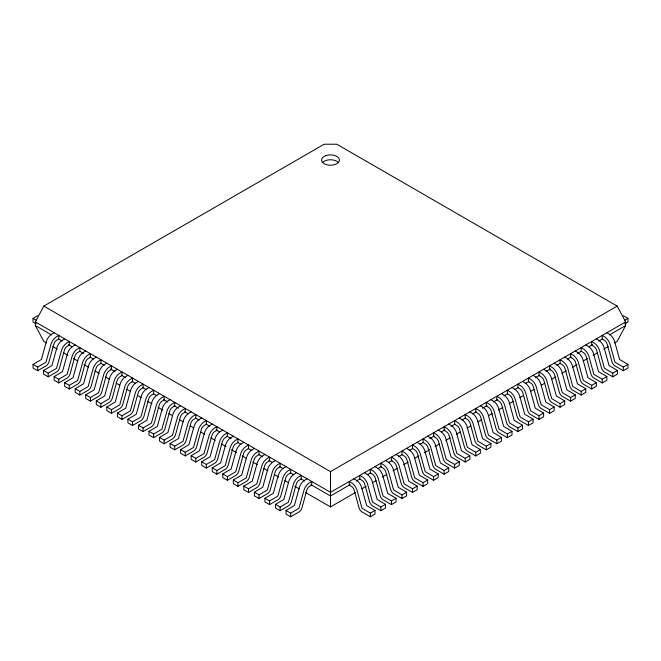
<?xml version="1.0" encoding="UTF-8"?>
<svg xmlns="http://www.w3.org/2000/svg" width="661" height="661" viewBox="0 0 661 661"><rect width="100%" height="100%" fill="white"/><g stroke="black" fill="none" stroke-linecap="round" stroke-linejoin="round"><path stroke-width="0.99" d="M46.477 342.943L43.8 341.39L35.372 325.567L35.372 321.924L43.8 306.101L324.179 144.222L336.821 144.222L617.2 306.101L625.628 321.924L625.628 325.567L617.2 341.39L614.523 342.943M36.33 323.931L33.05 322.039L33.05 318.387L37.685 315.71M54.128 332.756L51.393 334.359A8.783 5.065 -60 0 0 46.46 341.167L41.403 359.485L33.05 364.393L33.05 368.045L37.685 370.722L45.882 365.996A4.792 2.768 -60 0 0 49.054 361.625L53.814 344.224A4.305 2.487 -60 0 1 56.664 340.299L58.771 339.076L58.771 335.433L56.036 337.036A8.783 5.065 -60 0 0 51.095 343.844L45.964 362.269L37.685 367.07L33.05 364.393M64.671 338.837L61.936 340.448A8.783 5.065 -60 0 0 57.003 347.248L51.946 365.574L43.593 370.482L43.593 374.134L48.228 376.811L56.416 372.085A4.792 2.768 -60 0 0 59.597 367.706L64.357 350.305A4.305 2.487 -60 0 1 67.199 346.381L69.306 345.166L69.306 341.514L66.571 343.125A8.783 5.065 -60 0 0 61.638 349.925L56.507 368.351L48.228 373.159L43.593 370.482M75.214 344.926L72.479 346.529A8.783 5.065 -60 0 0 67.538 353.338L62.481 371.664L54.128 376.563L54.128 380.215L58.771 382.893L66.959 378.166A4.792 2.768 -60 0 0 70.132 373.796L74.891 356.395A4.305 2.487 -60 0 1 77.742 352.47L79.849 351.255L79.849 347.603L77.114 349.206A8.783 5.065 -60 0 0 72.181 356.015L67.067 374.415L58.771 379.249L54.128 376.563M85.748 351.008L83.022 352.619A8.783 5.065 -60 0 0 78.081 359.419L73.049 377.687L64.671 382.653L64.671 386.305L69.306 388.982L77.502 384.256A4.792 2.768 -60 0 0 80.675 379.877L85.434 362.476A4.305 2.487 -60 0 1 88.285 358.551L90.392 357.337L90.392 353.685L87.657 355.296A8.783 5.065 -60 0 0 82.716 362.096L77.61 380.505L69.306 385.33L64.671 382.653M96.291 357.097L93.556 358.7A8.783 5.065 -60 0 0 88.624 365.508L83.592 383.777L75.214 388.734L75.214 392.386L79.849 395.063L88.037 390.337A4.792 2.768 -60 0 0 91.218 385.966L95.977 368.565A4.305 2.487 -60 0 1 98.82 364.641L100.926 363.426L100.926 359.774L98.2 361.385A8.783 5.065 -60 0 0 93.259 368.185L88.128 386.611L79.849 391.419L75.214 388.734M106.834 363.178L104.099 364.789A8.783 5.065 -60 0 0 99.158 371.589L94.118 389.891L85.748 394.824L85.748 398.476L90.392 401.153L98.58 396.426A4.792 2.768 -60 0 0 101.753 392.047L106.512 374.647A4.305 2.487 -60 0 1 109.362 370.722L111.469 369.507L111.469 365.855L108.734 367.466A8.783 5.065 -60 0 0 103.802 374.266L98.671 392.692L90.392 397.501L85.748 394.824M117.377 369.268L114.642 370.871A8.783 5.065 -60 0 0 109.701 377.679L104.661 395.972L96.291 400.905L96.291 404.557L100.926 407.234L109.123 402.508A4.792 2.768 -60 0 0 112.296 398.137L117.055 380.736A4.305 2.487 -60 0 1 119.905 376.811L122.012 375.597L122.012 371.945L119.277 373.556A8.783 5.065 -60 0 0 114.336 380.356L109.205 398.781L100.926 403.59L96.291 400.905M127.912 375.349L125.177 376.96A8.783 5.065 -60 0 0 120.244 383.76L115.204 402.062L106.834 406.994L106.834 410.646L111.469 413.323L119.658 408.597A4.792 2.768 -60 0 0 122.839 404.218L127.598 386.817A4.305 2.487 -60 0 1 130.44 382.893L132.555 381.678L132.555 378.026L129.82 379.637A8.783 5.065 -60 0 0 124.879 386.437L119.748 404.863L111.469 409.671L106.834 406.994M138.455 381.438L135.72 383.05A8.783 5.065 -60 0 0 130.779 389.85L125.739 408.143L117.377 413.084L117.377 416.727L122.012 419.405L130.2 414.678A4.792 2.768 -60 0 0 133.373 410.307L138.132 392.907A4.305 2.487 -60 0 1 140.983 388.982L143.09 387.767L143.09 384.115L140.355 385.727A8.783 5.065 -60 0 0 135.422 392.527L130.308 410.927L122.012 415.761L117.377 413.084M148.998 387.52L146.263 389.131A8.783 5.065 -60 0 0 141.322 395.931L136.282 414.232L127.912 419.165L127.912 422.817L132.555 425.494L140.743 420.768A4.792 2.768 -60 0 0 143.916 416.389L148.675 398.988A4.305 2.487 -60 0 1 151.526 395.063L153.633 393.849L153.633 390.197L150.898 391.808A8.783 5.065 -60 0 0 145.957 398.608L140.851 417.017L132.555 421.842L127.912 419.165M159.532 393.609L156.797 395.22A8.783 5.065 -60 0 0 151.865 402.02L146.825 420.313L138.455 425.254L138.455 428.898L143.09 431.583L151.286 426.849A4.792 2.768 -60 0 0 154.459 422.478L159.218 405.077A4.305 2.487 -60 0 1 162.061 401.153L164.176 399.938L164.176 396.286L161.441 397.897A8.783 5.065 -60 0 0 156.5 404.697L151.394 423.098L143.09 427.931L138.455 425.254M170.075 399.69L167.34 401.301A8.783 5.065 -60 0 0 162.408 408.101L157.359 426.403L148.998 431.336L148.998 434.988L153.633 437.665L161.821 432.938A4.792 2.768 -60 0 0 164.994 428.559L169.753 411.159A4.305 2.487 -60 0 1 172.604 407.234L174.711 406.019L174.711 402.367L171.976 403.978A8.783 5.065 -60 0 0 167.043 410.778L161.912 429.212L153.633 434.013L148.998 431.336M180.618 405.78L177.883 407.391A8.783 5.065 -60 0 0 172.942 414.191L167.886 432.517L159.532 437.425L159.532 441.069L164.176 443.754L172.364 439.02A4.792 2.768 -60 0 0 175.537 434.649L180.296 417.248A4.305 2.487 -60 0 1 183.147 413.323L185.254 412.109L185.254 408.457L182.519 410.068A8.783 5.065 -60 0 0 177.586 416.868L172.455 435.293L164.176 440.102L159.532 437.425M191.153 411.861L188.418 413.472A8.783 5.065 -60 0 0 183.485 420.272L178.429 438.598L170.075 443.506L170.075 447.158L174.711 449.835L182.907 445.109A4.792 2.768 -60 0 0 186.08 440.73L190.839 423.329A4.305 2.487 -60 0 1 193.69 419.405L195.796 418.19L195.796 414.538L193.062 416.149A8.783 5.065 -60 0 0 188.121 422.949L182.99 441.383L174.711 446.183L170.075 443.506M201.696 417.95L198.961 419.561A8.783 5.065 -60 0 0 194.028 426.362L188.972 444.688L180.618 449.596L180.618 453.248L185.254 455.925L193.442 451.19A4.792 2.768 -60 0 0 196.623 446.819L201.374 429.419A4.305 2.487 -60 0 1 204.224 425.494L206.331 424.279L206.331 420.627L203.596 422.239A8.783 5.065 -60 0 0 198.664 429.039L193.508 447.489L185.254 452.273L180.618 449.596M212.239 424.032L209.504 425.643A8.783 5.065 -60 0 0 204.563 432.443L199.539 450.711L191.153 455.677L191.153 459.329L195.796 462.006L203.985 457.28A4.792 2.768 -60 0 0 207.157 452.901L211.917 435.5A4.305 2.487 -60 0 1 214.767 431.575L216.874 430.361L216.874 426.709L214.139 428.32A8.783 5.065 -60 0 0 209.207 435.12L204.051 453.57L195.796 458.354L191.153 455.677M222.774 430.121L220.047 431.732A8.783 5.065 -60 0 0 215.106 438.532L210.074 456.801L201.696 461.766L201.696 465.418L206.331 468.095L214.528 463.361A4.792 2.768 -60 0 0 217.7 458.99L222.46 441.589A4.305 2.487 -60 0 1 225.31 437.665L227.417 436.45L227.417 432.798L224.682 434.409A8.783 5.065 -60 0 0 219.741 441.209L214.635 459.61L206.331 464.443L201.696 461.766M233.316 436.202L230.582 437.813A8.783 5.065 -60 0 0 225.649 444.613L220.6 462.915L212.239 467.848L212.239 471.5L216.874 474.177L225.062 469.45A4.792 2.768 -60 0 0 228.243 465.071L233.002 447.671A4.305 2.487 -60 0 1 235.845 443.754L237.952 442.531L237.952 438.879L235.225 440.49A8.783 5.065 -60 0 0 230.284 447.29L225.178 465.699L216.874 470.525L212.239 467.848M243.859 442.292L241.125 443.903A8.783 5.065 -60 0 0 236.184 450.703L231.143 468.996L222.774 473.937L222.774 477.589L227.417 480.266L235.605 475.532A4.792 2.768 -60 0 0 238.778 471.161L243.537 453.76A4.305 2.487 -60 0 1 246.388 449.835L248.495 448.621L248.495 444.969L245.76 446.58A8.783 5.065 -60 0 0 240.827 453.38L235.713 471.78L227.417 476.614L222.774 473.937M254.402 448.373L251.667 449.984A8.783 5.065 -60 0 0 246.727 456.784L241.686 475.085L233.316 480.018L233.316 483.67L237.952 486.347L246.148 481.621A4.792 2.768 -60 0 0 249.321 477.25L254.08 459.841A4.305 2.487 -60 0 1 256.931 455.925L259.038 454.702L259.038 451.05L256.303 452.661A8.783 5.065 -60 0 0 251.362 459.461L246.256 477.87L237.952 482.695L233.316 480.018M264.937 454.462L262.202 456.073A8.783 5.065 -60 0 0 257.269 462.874L252.229 481.167L243.859 486.108L243.859 489.76L248.495 492.437L256.683 487.702A4.792 2.768 -60 0 0 259.864 483.331L264.623 465.931A4.305 2.487 -60 0 1 267.465 462.006L269.581 460.791L269.581 457.139L266.846 458.751A8.783 5.065 -60 0 0 261.905 465.551L256.774 483.976L248.495 488.785L243.859 486.108M275.48 460.543L272.745 462.155A8.783 5.065 -60 0 0 267.804 468.955L262.764 487.256L254.402 492.189L254.402 495.841L259.038 498.518L267.226 493.792A4.792 2.768 -60 0 0 270.399 489.421L275.158 472.012A4.305 2.487 -60 0 1 278.008 468.095L280.115 466.873L280.115 463.221L277.38 464.832A8.783 5.065 -60 0 0 272.448 471.632L267.317 490.065L259.038 494.866L254.402 492.189M286.023 466.633L283.288 468.244A8.783 5.065 -60 0 0 278.347 475.044L273.307 493.337L264.937 498.278L264.937 501.93L269.581 504.607L277.769 499.873A4.792 2.768 -60 0 0 280.942 495.502L285.701 478.101A4.305 2.487 -60 0 1 288.551 474.177L290.658 472.962L290.658 469.31L287.923 470.921A8.783 5.065 -60 0 0 282.982 477.721L277.851 496.147L269.581 500.955L264.937 498.278M296.558 472.714L293.823 474.325A8.783 5.065 -60 0 0 288.89 481.125L283.85 499.427L275.48 504.36L275.48 508.012L280.115 510.689L288.312 505.962A4.792 2.768 -60 0 0 291.484 501.592L296.244 484.183A4.305 2.487 -60 0 1 299.086 480.266L301.201 479.043L301.201 475.391L298.466 477.002A8.783 5.065 -60 0 0 293.525 483.802L288.394 502.236L280.115 507.037L275.48 504.36M307.101 478.804L304.366 480.415A8.783 5.065 -60 0 0 299.425 487.215L294.385 505.508L286.023 510.449L286.023 514.101L290.658 516.778L298.846 512.044A4.792 2.768 -60 0 0 302.019 507.673L306.778 490.272A4.305 2.487 -60 0 1 309.629 486.347L311.736 485.133L311.736 481.481L309.001 483.092A8.783 5.065 -60 0 0 304.068 489.892L298.937 508.317L290.658 513.126L286.023 510.449M43.8 306.101L330.5 471.623L617.2 306.101M624.703 320.263L627.95 318.387L627.95 322.039L624.67 323.931M625.628 321.924L330.5 492.313L35.372 321.924M350.173 484.604L330.5 495.965L310.827 484.604M356.436 480.993L360.014 478.928M367.169 474.796L370.747 472.731M377.902 468.599L381.48 466.534M388.635 462.403L392.213 460.337M398.467 456.718L402.045 454.652M409.2 450.529L412.778 448.464M419.933 444.332L423.511 442.267M429.774 438.648L434.244 436.07M441.399 431.939L444.977 429.873M451.232 426.254L454.809 424.188M461.965 420.057L465.542 418M472.698 413.869L476.275 411.803M482.538 408.184L487.008 405.606M493.271 401.987L497.741 399.409M504.004 395.79L507.582 393.725M514.737 389.593L518.307 387.528M525.462 383.405L529.04 381.339M535.303 377.72L539.773 375.142M546.036 371.523L550.506 368.945M556.769 365.326L560.346 363.261M567.502 359.13L571.079 357.064M577.334 353.453L580.912 351.388M588.959 346.744L592.537 344.678M598.8 341.059L602.378 338.994M609.533 334.863L625.628 325.567M305.489 492.478L330.5 506.921L355.511 492.478M361.757 488.867L366.227 486.289M372.482 482.679L376.051 480.621M382.306 477.011L386.768 474.433M393.022 470.822L397.484 468.244M403.739 464.633L408.201 462.056M414.455 458.445L418.917 455.867M424.279 452.777L429.642 449.678M434.996 446.588L439.466 444.01M445.712 440.4L450.182 437.822M456.437 434.211L460.006 432.145M467.153 428.022L470.723 425.957M477.87 421.834L481.439 419.768M488.586 415.645L492.156 413.588M498.411 409.977L502.881 407.399M509.127 403.788L513.597 401.21M519.843 397.6L523.421 395.534M530.56 391.411L534.138 389.346M541.285 385.223L544.854 383.157M552.001 379.034L555.571 376.977M561.825 373.366L566.287 370.788M572.542 367.177L577.003 364.599M583.258 360.989L587.728 358.411M593.082 355.312L597.552 352.734M603.799 349.132L608.269 346.546M370.342 513.126L374.977 510.449L374.977 514.101L370.342 516.778L362.154 512.044A4.792 2.768 60 0 1 358.981 507.673L354.222 490.272A4.305 2.487 60 0 0 351.371 486.347L349.264 485.133L349.264 481.481L351.999 483.092A8.783 5.065 60 0 1 356.932 489.892L361.972 508.185L370.342 513.126L370.342 516.778M380.885 507.037L385.52 504.36L385.52 508.012L380.885 510.689L372.688 505.962A4.792 2.768 60 0 1 369.516 501.592L364.756 484.183A4.305 2.487 60 0 0 361.914 480.266L359.799 479.043L359.799 475.391L362.534 477.002A8.783 5.065 60 0 1 367.475 483.802L372.515 502.104L380.885 507.037L380.885 510.689M391.419 500.955L396.063 498.278L396.063 501.93L391.419 504.607L383.231 499.873A4.792 2.768 60 0 1 380.058 495.502L375.299 478.101A4.305 2.487 60 0 0 372.449 474.177L370.342 472.962L370.342 469.31L373.077 470.921A8.783 5.065 60 0 1 378.018 477.721L383.058 496.014L391.419 500.955L391.419 504.607M401.962 494.866L406.598 492.189L406.598 495.841L401.962 498.518L393.774 493.792A4.792 2.768 60 0 1 390.601 489.421L385.842 472.012A4.305 2.487 60 0 0 382.992 468.095L380.885 466.873L380.885 463.221L383.62 464.832A8.783 5.065 60 0 1 388.552 471.632L393.592 489.933L401.962 494.866L401.962 498.518M412.505 488.785L417.141 486.108L417.141 489.76L412.505 492.437L404.317 487.702A4.792 2.768 60 0 1 401.136 483.331L396.377 465.931A4.305 2.487 60 0 0 393.535 462.006L391.419 460.791L391.419 457.139L394.154 458.751A8.783 5.065 60 0 1 399.095 465.551L404.135 483.844L412.505 488.785L412.505 492.437M423.048 482.695L427.684 480.018L427.684 483.67L423.048 486.347L414.852 481.621A4.792 2.768 60 0 1 411.679 477.25L406.92 459.841A4.305 2.487 60 0 0 404.069 455.925L401.962 454.702L401.962 451.05L404.697 452.661A8.783 5.065 60 0 1 409.638 459.461L414.678 477.763L423.048 482.695L423.048 486.347M433.583 476.614L438.226 473.937L438.226 477.589L433.583 480.266L425.395 475.532A4.792 2.768 60 0 1 422.222 471.161L417.463 453.76A4.305 2.487 60 0 0 414.612 449.835L412.505 448.621L412.505 444.969L415.24 446.58A8.783 5.065 60 0 1 420.173 453.38L425.221 471.673L433.583 476.614L433.583 480.266M444.126 470.525L448.761 467.848L448.761 471.5L444.126 474.177L435.938 469.45A4.792 2.768 60 0 1 432.757 465.071L427.998 447.671A4.305 2.487 60 0 0 425.155 443.754L423.048 442.531L423.048 438.879L425.775 440.49A8.783 5.065 60 0 1 430.716 447.29L435.756 465.592L444.126 470.525L444.126 474.177M454.669 464.443L459.304 461.766L459.304 465.418L454.669 468.095L446.472 463.361A4.792 2.768 60 0 1 443.3 458.99L438.54 441.589A4.305 2.487 60 0 0 435.69 437.665L433.583 436.45L433.583 432.798L436.318 434.409A8.783 5.065 60 0 1 441.259 441.209L446.299 459.502L454.669 464.443L454.669 468.095M465.204 458.354L469.847 455.677L469.847 459.329L465.204 462.006L457.015 457.28A4.792 2.768 60 0 1 453.843 452.901L449.083 435.5A4.305 2.487 60 0 0 446.233 431.575L444.126 430.361L444.126 426.709L446.861 428.32A8.783 5.065 60 0 1 451.793 435.12L456.842 453.421L465.204 458.354L465.204 462.006M475.746 452.273L480.382 449.596L480.382 453.248L475.746 455.925L467.558 451.19A4.792 2.768 60 0 1 464.377 446.819L459.626 429.419A4.305 2.487 60 0 0 456.776 425.494L454.669 424.279L454.669 420.627L457.404 422.239A8.783 5.065 60 0 1 462.336 429.039L467.377 447.332L475.746 452.273L475.746 455.925M486.289 446.183L490.925 443.506L490.925 447.158L486.289 449.835L478.093 445.109A4.792 2.768 60 0 1 474.92 440.73L470.161 423.329A4.305 2.487 60 0 0 467.31 419.405L465.204 418.19L465.204 414.538L467.938 416.149A8.783 5.065 60 0 1 472.879 422.949L477.92 441.251L486.289 446.183L486.289 449.835M496.824 440.102L501.468 437.425L501.468 441.069L496.824 443.754L488.636 439.02A4.792 2.768 60 0 1 485.463 434.649L480.704 417.248A4.305 2.487 60 0 0 477.853 413.323L475.746 412.109L475.746 408.457L478.481 410.068A8.783 5.065 60 0 1 483.414 416.868L488.462 435.161L496.824 440.102L496.824 443.754M507.367 434.013L512.002 431.336L512.002 434.988L507.367 437.665L499.179 432.938A4.792 2.768 60 0 1 496.006 428.559L491.247 411.159A4.305 2.487 60 0 0 488.396 407.234L486.289 406.019L486.289 402.367L489.024 403.978A8.783 5.065 60 0 1 493.957 410.778L498.997 429.08L507.367 434.013L507.367 437.665M517.91 427.931L522.545 425.254L522.545 428.898L517.91 431.583L509.714 426.849A4.792 2.768 60 0 1 506.541 422.478L501.782 405.077A4.305 2.487 60 0 0 498.939 401.153L496.824 399.938L496.824 396.286L499.559 397.897A8.783 5.065 60 0 1 504.5 404.697L509.54 422.99L517.91 427.931L517.91 431.583M528.445 421.842L533.088 419.165L533.088 422.817L528.445 425.494L520.257 420.768A4.792 2.768 60 0 1 517.084 416.389L512.325 398.988A4.305 2.487 60 0 0 509.474 395.063L507.367 393.849L507.367 390.197L510.102 391.808A8.783 5.065 60 0 1 515.043 398.608L520.083 416.909L528.445 421.842L528.445 425.494M538.988 415.761L543.623 413.084L543.623 416.727L538.988 419.405L530.8 414.678A4.792 2.768 60 0 1 527.627 410.307L522.868 392.907A4.305 2.487 60 0 0 520.017 388.982L517.91 387.767L517.91 384.115L520.645 385.727A8.783 5.065 60 0 1 525.578 392.527L530.618 410.82L538.988 415.761L538.988 419.405M549.531 409.671L554.166 406.994L554.166 410.646L549.531 413.323L541.342 408.597A4.792 2.768 60 0 1 538.161 404.218L533.402 386.817A4.305 2.487 60 0 0 530.56 382.893L528.445 381.678L528.445 378.026L531.18 379.637A8.783 5.065 60 0 1 536.121 386.437L541.161 404.739L549.531 409.671L549.531 413.323M560.074 403.59L564.709 400.905L564.709 404.557L560.074 407.234L551.877 402.508A4.792 2.768 60 0 1 548.704 398.137L543.945 380.736A4.305 2.487 60 0 0 541.095 376.811L538.988 375.597L538.988 371.945L541.723 373.556A8.783 5.065 60 0 1 546.664 380.356L551.704 398.649L560.074 403.59L560.074 407.234M570.608 397.501L575.252 394.824L575.252 398.476L570.608 401.153L562.42 396.426A4.792 2.768 60 0 1 559.247 392.047L554.488 374.647A4.305 2.487 60 0 0 551.638 370.722L549.531 369.507L549.531 365.855L552.265 367.466A8.783 5.065 60 0 1 557.198 374.266L562.238 392.568L570.608 397.501L570.608 401.153M581.151 391.419L585.786 388.734L585.786 392.386L581.151 395.063L572.963 390.337A4.792 2.768 60 0 1 569.782 385.966L565.023 368.565A4.305 2.487 60 0 0 562.181 364.641L560.074 363.426L560.074 359.774L562.8 361.385A8.783 5.065 60 0 1 567.741 368.185L572.781 386.478L581.151 391.419L581.151 395.063M591.694 385.33L596.329 382.653L596.329 386.305L591.694 388.982L583.498 384.256A4.792 2.768 60 0 1 580.325 379.877L575.566 362.476A4.305 2.487 60 0 0 572.715 358.551L570.608 357.337L570.608 353.685L573.343 355.296A8.783 5.065 60 0 1 578.284 362.096L583.324 380.397L591.694 385.33L591.694 388.982M602.229 379.249L606.872 376.563L606.872 380.215L602.229 382.893L594.041 378.166A4.792 2.768 60 0 1 590.868 373.796L586.109 356.395A4.305 2.487 60 0 0 583.258 352.47L581.151 351.255L581.151 347.603L583.886 349.206A8.783 5.065 60 0 1 588.819 356.015L593.867 374.308L602.229 379.249L602.229 382.893M612.772 373.159L617.407 370.482L617.407 374.134L612.772 376.811L604.584 372.085A4.792 2.768 60 0 1 601.403 367.706L596.643 350.305A4.305 2.487 60 0 0 593.801 346.381L591.694 345.166L591.694 341.514L594.429 343.125A8.783 5.065 60 0 1 599.362 349.925L604.402 368.227L612.772 373.159L612.772 376.811M623.315 367.07L627.95 364.393L627.95 368.045L623.315 370.722L615.118 365.996A4.792 2.768 60 0 1 611.946 361.625L607.186 344.224A4.305 2.487 60 0 0 604.336 340.299L602.229 339.076L602.229 335.433L604.964 337.036A8.783 5.065 60 0 1 609.905 343.844L614.945 362.137L623.315 367.07L623.315 370.722M623.315 315.71L627.95 318.387M606.872 332.756L609.607 334.359A8.783 5.065 60 0 1 614.54 341.167L619.597 359.485L627.95 364.393M596.329 338.837L599.064 340.448A8.783 5.065 60 0 1 603.997 347.248L609.054 365.574L617.407 370.482M585.786 344.926L588.521 346.529A8.783 5.065 60 0 1 593.462 353.338L598.519 371.664L606.872 376.563M575.252 351.008L577.978 352.619A8.783 5.065 60 0 1 582.919 359.419L587.976 377.745L596.329 382.653M564.709 357.097L567.444 358.7A8.783 5.065 60 0 1 572.376 365.508L577.433 383.834L585.786 388.734M554.166 363.178L556.901 364.789A8.783 5.065 60 0 1 561.842 371.589L566.898 389.916L575.252 394.824M543.623 369.268L546.358 370.871A8.783 5.065 60 0 1 551.299 377.679L556.355 396.005L564.709 400.905M533.088 375.349L535.823 376.96A8.783 5.065 60 0 1 540.756 383.76L545.812 402.086L554.166 406.994M522.545 381.438L525.28 383.05A8.783 5.065 60 0 1 530.221 389.85L535.278 408.176L543.623 413.084M512.002 387.52L514.737 389.131A8.783 5.065 60 0 1 519.678 395.931L524.735 414.257L533.088 419.165M501.468 393.609L504.203 395.22A8.783 5.065 60 0 1 509.135 402.02L514.192 420.346L522.545 425.254M490.925 399.69L493.66 401.301A8.783 5.065 60 0 1 498.592 408.101L503.649 426.428L512.002 431.336M480.382 405.78L483.117 407.391A8.783 5.065 60 0 1 488.058 414.191L493.114 432.517L501.468 437.425M469.847 411.861L472.582 413.472A8.783 5.065 60 0 1 477.515 420.272L482.571 438.598L490.925 443.506M459.304 417.95L462.039 419.561A8.783 5.065 60 0 1 466.972 426.362L472.028 444.688L480.382 449.596M448.761 424.032L451.496 425.643A8.783 5.065 60 0 1 456.437 432.443L461.494 450.769L469.847 455.677M438.226 430.121L440.953 431.732A8.783 5.065 60 0 1 445.894 438.532L450.951 456.858L459.304 461.766M427.684 436.202L430.418 437.813A8.783 5.065 60 0 1 435.351 444.613L440.408 462.94L448.761 467.848M417.141 442.292L419.875 443.903A8.783 5.065 60 0 1 424.816 450.703L429.873 469.029L438.226 473.937M406.598 448.373L409.333 449.984A8.783 5.065 60 0 1 414.273 456.784L419.33 475.11L427.684 480.018M396.063 454.462L398.798 456.073A8.783 5.065 60 0 1 403.731 462.874L408.787 481.2L417.141 486.108M385.52 460.543L388.255 462.155A8.783 5.065 60 0 1 393.196 468.955L398.252 487.281L406.598 492.189M374.977 466.633L377.712 468.244A8.783 5.065 60 0 1 382.653 475.044L387.71 493.37L396.063 498.278M364.442 472.714L367.177 474.325A8.783 5.065 60 0 1 372.11 481.125L377.167 499.452L385.52 504.36M353.899 478.804L356.634 480.415A8.783 5.065 60 0 1 361.575 487.215L366.624 505.541L374.977 510.449M33.05 318.387L36.297 320.263M35.372 325.567L51.467 334.863M58.622 338.994L62.2 341.059M68.463 344.678L72.041 346.744M80.088 351.388L83.666 353.453M89.921 357.064L93.498 359.13M100.654 363.261L104.231 365.326M110.494 368.945L114.964 371.523M121.227 375.142L125.697 377.72M131.96 381.339L135.538 383.405M142.693 387.528L146.263 389.593M153.418 393.725L156.996 395.79M163.259 399.409L167.729 401.987M173.992 405.606L178.462 408.184M184.725 411.803L188.302 413.869M195.458 418L199.035 420.057M206.191 424.188L209.768 426.254M216.023 429.873L219.601 431.939M226.756 436.07L231.226 438.648M237.489 442.267L241.067 444.332M248.222 448.464L251.8 450.529M258.955 454.652L262.533 456.718M268.787 460.337L272.365 462.403M279.52 466.534L283.098 468.599M290.253 472.731L293.831 474.796M300.986 478.928L304.564 480.993M52.731 346.546L57.201 349.132M63.448 352.734L67.918 355.312M73.272 358.411L77.742 360.989M83.997 364.599L88.458 367.177M94.713 370.788L99.175 373.366M105.43 376.977L108.999 379.034M116.146 383.157L119.715 385.223M126.862 389.346L130.44 391.411M137.579 395.534L141.157 397.6M147.403 401.21L151.873 403.788M158.119 407.399L162.589 409.977M168.844 413.588L172.414 415.645M179.561 419.768L183.13 421.834M190.277 425.957L193.847 428.022M200.994 432.145L204.563 434.211M210.818 437.822L215.288 440.4M221.534 444.01L226.004 446.588M231.358 449.678L236.721 452.777M242.083 455.867L246.545 458.445M252.799 462.056L257.261 464.633M263.516 468.244L267.978 470.822M274.232 474.433L278.694 477.011M284.949 480.621L288.518 482.679M294.773 486.289L299.243 488.867M338.085 162.185L336.606 161.144A8.94 5.164 0 0 0 325.766 160.532L323.964 161.391A8.94 5.164 0 0 0 322.609 162.49M330.5 471.623L330.5 506.921M290.658 513.126L290.658 516.778M280.115 507.037L280.115 510.689M269.581 500.955L269.581 504.607M259.038 494.866L259.038 498.518M248.495 488.785L248.495 492.437M237.952 482.695L237.952 486.347M227.417 476.614L227.417 480.266M216.874 470.525L216.874 474.177M206.331 464.443L206.331 468.095M195.796 458.354L195.796 462.006M185.254 452.273L185.254 455.925M174.711 446.183L174.711 449.835M164.176 440.102L164.176 443.754M153.633 434.013L153.633 437.665M143.09 427.931L143.09 431.583M132.555 421.842L132.555 425.494M122.012 415.761L122.012 419.405M111.469 409.671L111.469 413.323M100.926 403.59L100.926 407.234M90.392 397.501L90.392 401.153M79.849 391.419L79.849 395.063M69.306 385.33L69.306 388.982M58.771 379.249L58.771 382.893M48.228 373.159L48.228 376.811M37.685 367.07L37.685 370.722M325.766 155.666L323.964 156.525A8.94 5.164 0 0 0 322.915 162.78L324.394 163.821A8.94 5.164 0 0 0 336.185 164.035A8.94 5.164 0 0 0 338.085 157.31L336.606 156.269A8.94 5.164 0 0 0 325.766 155.666"/></g></svg>
